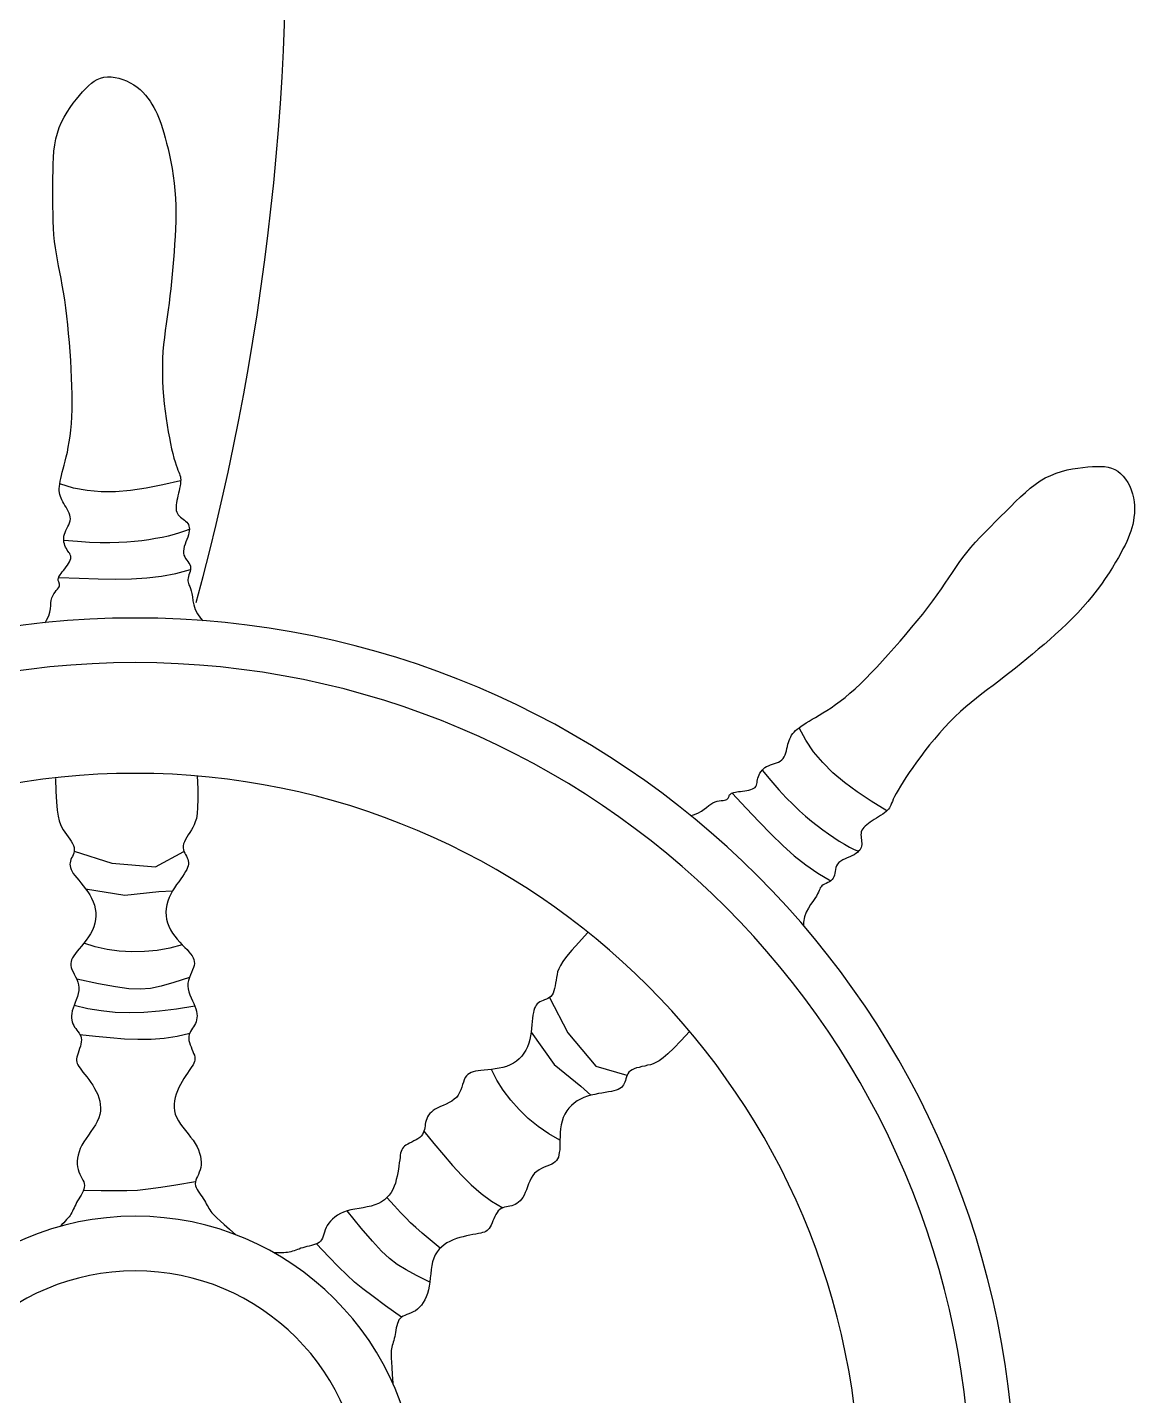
# Model space of a CAD drawing. Header units: millimetres. Extents: x -37 to 8970, y -2 to 4773.
# Drawn here: x 8544.5 to 8637.1, y 448.8 to 563.3 of the extents above; entities that cross this region are included whole.
import ezdxf

# ---------------------------------------------------------------- set-up
doc = ezdxf.new("R2010")
doc.units = ezdxf.units.MM

msp = doc.modelspace()

# ---------------------------------------------------------------- linework, layer by layer
at = {"color": 18, "true_color": 0x000000}
for p, q in [((8549.81, 558.64), (8550.05, 558.82)), ((8550.05, 558.82), (8550.31, 558.96)), ((8550.31, 558.96), (8550.58, 559.07)), ((8550.58, 559.07), (8550.86, 559.14)), ((8550.86, 559.14), (8551.16, 559.18)), ((8551.16, 559.18), (8551.47, 559.17)), ((8551.47, 559.17), (8551.79, 559.13)), ((8551.79, 559.13), (8552.12, 559.06)), ((8552.12, 559.06), (8552.44, 558.96)), ((8552.44, 558.96), (8552.76, 558.83)), ((8552.76, 558.83), (8553.07, 558.68)), ((8553.07, 558.68), (8553.36, 558.51)), ((8548.56, 557.3), (8548.82, 557.62)), ((8548.82, 557.62), (8549.08, 557.92)), ((8549.08, 557.92), (8549.32, 558.18)), ((8549.32, 558.18), (8549.56, 558.43)), ((8549.56, 558.43), (8549.81, 558.64)), ((8553.36, 558.51), (8553.63, 558.31)), ((8553.63, 558.31), (8553.89, 558.1)), ((8553.89, 558.1), (8554.12, 557.88)), ((8554.12, 557.88), (8554.33, 557.64)), ((8554.33, 557.64), (8554.53, 557.39)), ((8547.78, 556.21), (8548.04, 556.6)), ((8548.04, 556.6), (8548.3, 556.96)), ((8548.3, 556.96), (8548.56, 557.3)), ((8554.53, 557.39), (8554.72, 557.14)), ((8554.72, 557.14), (8554.88, 556.88)), ((8554.88, 556.88), (8555.04, 556.62)), ((8555.04, 556.62), (8555.18, 556.35)), ((8547.13, 554.93), (8547.32, 555.38)), ((8547.32, 555.38), (8547.54, 555.8)), ((8547.54, 555.8), (8547.78, 556.21)), ((8555.18, 556.35), (8555.31, 556.08)), ((8555.31, 556.08), (8555.43, 555.81)), ((8555.43, 555.81), (8555.54, 555.51)), ((8555.54, 555.51), (8555.65, 555.2)), ((8546.84, 553.98), (8546.97, 554.46)), ((8546.97, 554.46), (8547.13, 554.93)), ((8555.65, 555.2), (8555.76, 554.85)), ((8555.76, 554.85), (8555.87, 554.48)), ((8555.87, 554.48), (8555.99, 554.07)), ((8555.99, 554.07), (8556.11, 553.62)), ((8546.64, 552.42), (8546.68, 552.95)), ((8546.68, 552.95), (8546.75, 553.47)), ((8546.75, 553.47), (8546.84, 553.98)), ((8556.11, 553.62), (8556.23, 553.14)), ((8556.23, 553.14), (8556.34, 552.61)), ((8546.61, 551.3), (8546.62, 551.86)), ((8546.62, 551.86), (8546.64, 552.42)), ((8556.34, 552.61), (8556.46, 552.06)), ((8556.46, 552.06), (8556.56, 551.49)), ((8546.6, 550.72), (8546.61, 551.3)), ((8546.6, 550.13), (8546.6, 550.72)), ((8556.56, 551.49), (8556.66, 550.89)), ((8556.66, 550.89), (8556.74, 550.28)), ((8546.6, 549.53), (8546.6, 550.13)), ((8546.6, 548.93), (8546.6, 549.53)), ((8556.74, 550.28), (8556.8, 549.66)), ((8556.8, 549.66), (8556.84, 549.03)), ((8546.6, 548.32), (8546.6, 548.93)), ((8556.84, 549.03), (8556.87, 548.39)), ((8556.87, 548.39), (8556.87, 547.74)), ((8546.61, 547.71), (8546.6, 548.32)), ((8546.62, 547.11), (8546.61, 547.71)), ((8556.87, 547.74), (8556.87, 547.1)), ((8546.65, 546.52), (8546.62, 547.11)), ((8546.68, 545.95), (8546.65, 546.52)), ((8556.85, 546.45), (8556.82, 545.81)), ((8556.87, 547.1), (8556.85, 546.45)), ((8546.73, 545.4), (8546.68, 545.95)), ((8546.8, 544.87), (8546.73, 545.4)), ((8556.78, 545.17), (8556.73, 544.53)), ((8556.82, 545.81), (8556.78, 545.17)), ((8546.88, 544.36), (8546.8, 544.87)), ((8546.97, 543.86), (8546.88, 544.36)), ((8547.07, 543.35), (8546.97, 543.86)), ((8556.68, 543.9), (8556.63, 543.28)), ((8556.73, 544.53), (8556.68, 543.9)), ((8547.17, 542.84), (8547.07, 543.35)), ((8547.28, 542.31), (8547.17, 542.84)), ((8556.58, 542.66), (8556.51, 542.05)), ((8556.63, 543.28), (8556.58, 542.66)), ((8547.38, 541.75), (8547.28, 542.31)), ((8547.49, 541.15), (8547.38, 541.75)), ((8556.51, 542.05), (8556.45, 541.44)), ((8547.58, 540.52), (8547.49, 541.15)), ((8547.67, 539.85), (8547.58, 540.52)), ((8556.38, 540.84), (8556.31, 540.25)), ((8556.45, 541.44), (8556.38, 540.84)), ((8547.76, 539.15), (8547.67, 539.85)), ((8556.23, 539.67), (8556.15, 539.09)), ((8556.31, 540.25), (8556.23, 539.67)), ((8547.83, 538.43), (8547.76, 539.15)), ((8547.9, 537.69), (8547.83, 538.43)), ((8556.07, 538.52), (8555.99, 537.94)), ((8556.15, 539.09), (8556.07, 538.52)), ((8547.97, 536.95), (8547.9, 537.69)), ((8548.03, 536.2), (8547.97, 536.95)), ((8555.92, 537.37), (8555.86, 536.79)), ((8555.99, 537.94), (8555.92, 537.37)), ((8548.08, 535.45), (8548.03, 536.2)), ((8555.8, 536.2), (8555.77, 535.6)), ((8555.86, 536.79), (8555.8, 536.2)), ((8548.12, 534.72), (8548.08, 535.45)), ((8548.16, 534), (8548.12, 534.72)), ((8555.77, 535.6), (8555.75, 534.99)), ((8555.75, 534.99), (8555.75, 534.36)), ((8548.18, 533.3), (8548.16, 534)), ((8555.75, 534.36), (8555.77, 533.73)), ((8555.77, 533.73), (8555.8, 533.09)), ((8548.2, 532.62), (8548.18, 533.3)), ((8548.21, 531.97), (8548.2, 532.62)), ((8555.8, 533.09), (8555.85, 532.45)), ((8555.85, 532.45), (8555.91, 531.82)), ((8548.18, 530.73), (8548.2, 531.33)), ((8548.2, 531.33), (8548.21, 531.97)), ((8555.91, 531.82), (8555.99, 531.2)), ((8555.99, 531.2), (8556.07, 530.6)), ((8548.1, 529.62), (8548.15, 530.16)), ((8548.15, 530.16), (8548.18, 530.73)), ((8556.07, 530.6), (8556.15, 530.03)), ((8556.15, 530.03), (8556.25, 529.48)), ((8547.96, 528.64), (8548.04, 529.11)), ((8548.04, 529.11), (8548.1, 529.62)), ((8556.25, 529.48), (8556.34, 528.97)), ((8556.34, 528.97), (8556.43, 528.49)), ((8547.71, 527.39), (8547.8, 527.78)), ((8547.8, 527.78), (8547.88, 528.2)), ((8547.88, 528.2), (8547.96, 528.64)), ((8556.43, 528.49), (8556.53, 528.05)), ((8556.53, 528.05), (8556.63, 527.65)), ((8547.46, 526.38), (8547.54, 526.69)), ((8547.54, 526.69), (8547.62, 527.03)), ((8547.62, 527.03), (8547.71, 527.39)), ((8556.63, 527.65), (8556.72, 527.28)), ((8556.72, 527.28), (8556.81, 526.96)), ((8556.81, 526.96), (8556.9, 526.69)), ((8556.9, 526.69), (8556.98, 526.46)), ((8547.21, 525.33), (8547.26, 525.57)), ((8547.26, 525.57), (8547.31, 525.82)), ((8547.31, 525.82), (8547.38, 526.09)), ((8547.38, 526.09), (8547.46, 526.38)), ((8556.98, 526.46), (8557.05, 526.27)), ((8557.05, 526.27), (8557.12, 526.11)), ((8557.12, 526.11), (8557.18, 525.97)), ((8557.18, 525.97), (8557.22, 525.84)), ((8557.22, 525.84), (8557.26, 525.72)), ((8557.26, 525.72), (8557.28, 525.6)), ((8557.28, 525.6), (8557.29, 525.46)), ((8557.29, 525.46), (8557.28, 525.3)), ((8629.21, 525.36), (8629.64, 525.62)), ((8629.64, 525.62), (8630.09, 525.83)), ((8630.09, 525.83), (8630.54, 526.01)), ((8630.54, 526.01), (8631, 526.16)), ((8631, 526.16), (8631.46, 526.28)), ((8631.46, 526.28), (8631.91, 526.37)), ((8631.91, 526.37), (8632.35, 526.44)), ((8632.35, 526.44), (8632.78, 526.5)), ((8632.78, 526.5), (8633.19, 526.54)), ((8633.19, 526.54), (8633.58, 526.57)), ((8633.58, 526.57), (8633.94, 526.58)), ((8633.94, 526.58), (8634.28, 526.58)), ((8634.28, 526.58), (8634.6, 526.56)), ((8634.6, 526.56), (8634.91, 526.51)), ((8634.91, 526.51), (8635.19, 526.43)), ((8635.19, 526.43), (8635.45, 526.32)), ((8635.45, 526.32), (8635.7, 526.18)), ((8635.7, 526.18), (8635.94, 525.99)), ((8635.94, 525.99), (8636.16, 525.76)), ((8636.16, 525.76), (8636.36, 525.51)), ((8636.36, 525.51), (8636.54, 525.23)), ((8547.13, 524.73), (8547.14, 524.91)), ((8547.13, 524.55), (8547.13, 524.73)), ((8547.15, 524.38), (8547.13, 524.55)), ((8547.14, 524.91), (8547.17, 525.12)), ((8547.18, 524.22), (8547.15, 524.38)), ((8547.17, 525.12), (8547.21, 525.33)), ((8557.1, 524.33), (8557.05, 524.13)), ((8557.15, 524.54), (8557.1, 524.33)), ((8557.19, 524.74), (8557.15, 524.54)), ((8557.23, 524.94), (8557.19, 524.74)), ((8557.26, 525.13), (8557.23, 524.94)), ((8557.28, 525.3), (8557.26, 525.13)), ((8627.56, 524.03), (8627.97, 524.4)), ((8627.97, 524.4), (8628.37, 524.75)), ((8628.37, 524.75), (8628.79, 525.07)), ((8628.79, 525.07), (8629.21, 525.36)), ((8636.54, 525.23), (8636.7, 524.93)), ((8636.7, 524.93), (8636.83, 524.61)), ((8636.83, 524.61), (8636.94, 524.28)), ((8547.22, 524.07), (8547.18, 524.22)), ((8547.27, 523.91), (8547.22, 524.07)), ((8547.34, 523.77), (8547.27, 523.91)), ((8547.41, 523.62), (8547.34, 523.77)), ((8547.5, 523.47), (8547.41, 523.62)), ((8547.59, 523.31), (8547.5, 523.47)), ((8547.69, 523.16), (8547.59, 523.31)), ((8547.78, 523), (8547.69, 523.16)), ((8556.92, 523.36), (8556.9, 523.2)), ((8556.9, 523.2), (8556.91, 523.04)), ((8556.94, 523.54), (8556.92, 523.36)), ((8556.97, 523.73), (8556.94, 523.54)), ((8557.01, 523.92), (8556.97, 523.73)), ((8557.05, 524.13), (8557.01, 523.92)), ((8626.33, 522.81), (8626.74, 523.23)), ((8626.74, 523.23), (8627.15, 523.63)), ((8627.15, 523.63), (8627.56, 524.03)), ((8636.94, 524.28), (8637.02, 523.95)), ((8637.02, 523.95), (8637.08, 523.62)), ((8637.08, 523.62), (8637.11, 523.3)), ((8637.11, 523.3), (8637.11, 522.97)), ((8547.87, 522.84), (8547.78, 523)), ((8547.95, 522.67), (8547.87, 522.84)), ((8548.01, 522.51), (8547.95, 522.67)), ((8547.99, 521.86), (8548.03, 522.02)), ((8548.04, 522.35), (8548.01, 522.51)), ((8548.03, 522.02), (8548.06, 522.18)), ((8548.06, 522.18), (8548.04, 522.35)), ((8556.91, 523.04), (8556.92, 522.89)), ((8556.92, 522.89), (8556.96, 522.76)), ((8556.96, 522.76), (8557.01, 522.64)), ((8557.01, 522.64), (8557.08, 522.53)), ((8557.08, 522.53), (8557.17, 522.43)), ((8557.17, 522.43), (8557.27, 522.34)), ((8557.27, 522.34), (8557.38, 522.25)), ((8557.38, 522.25), (8557.49, 522.17)), ((8557.49, 522.17), (8557.6, 522.09)), ((8557.6, 522.09), (8557.7, 522)), ((8625.47, 521.96), (8625.9, 522.39)), ((8625.9, 522.39), (8626.33, 522.81)), ((8637.01, 522.03), (8636.95, 521.73)), ((8637.06, 522.34), (8637.01, 522.03)), ((8637.1, 522.65), (8637.06, 522.34)), ((8637.11, 522.97), (8637.1, 522.65)), ((8547.52, 520.73), (8547.55, 520.9)), ((8547.55, 520.9), (8547.61, 521.06)), ((8547.61, 521.06), (8547.68, 521.22)), ((8547.68, 521.22), (8547.76, 521.38)), ((8547.76, 521.38), (8547.85, 521.54)), ((8547.85, 521.54), (8547.92, 521.7)), ((8547.92, 521.7), (8547.99, 521.86)), ((8557.7, 522), (8557.79, 521.91)), ((8557.79, 521.91), (8557.87, 521.81)), ((8557.87, 521.81), (8557.93, 521.71)), ((8557.93, 521.71), (8557.97, 521.59)), ((8557.98, 521.02), (8557.93, 520.85)), ((8557.97, 521.59), (8558, 521.46)), ((8558, 521.18), (8557.98, 521.02)), ((8558, 521.46), (8558.01, 521.33)), ((8558.01, 521.33), (8558, 521.18)), ((8624.2, 520.66), (8624.62, 521.1)), ((8624.62, 521.1), (8625.04, 521.53)), ((8625.04, 521.53), (8625.47, 521.96)), ((8636.79, 521.15), (8636.69, 520.87)), ((8636.87, 521.43), (8636.79, 521.15)), ((8636.95, 521.73), (8636.87, 521.43)), ((8547.5, 520.57), (8547.52, 520.73)), ((8547.5, 520.41), (8547.5, 520.57)), ((8547.52, 520.25), (8547.5, 520.41)), ((8547.55, 520.1), (8547.52, 520.25)), ((8547.6, 519.96), (8547.55, 520.1)), ((8547.66, 519.82), (8547.6, 519.96)), ((8547.72, 519.7), (8547.66, 519.82)), ((8557.59, 519.87), (8557.54, 519.68)), ((8557.65, 520.07), (8557.59, 519.87)), ((8557.72, 520.27), (8557.65, 520.07)), ((8557.8, 520.47), (8557.72, 520.27)), ((8557.87, 520.67), (8557.8, 520.47)), ((8557.93, 520.85), (8557.87, 520.67)), ((8623.07, 519.38), (8623.42, 519.8)), ((8623.42, 519.8), (8623.8, 520.23)), ((8623.8, 520.23), (8624.2, 520.66)), ((8636.31, 519.99), (8636.14, 519.67)), ((8636.45, 520.29), (8636.31, 519.99)), ((8636.58, 520.58), (8636.45, 520.29)), ((8636.69, 520.87), (8636.58, 520.58)), ((8547.79, 519.58), (8547.72, 519.7)), ((8547.86, 519.47), (8547.79, 519.58)), ((8547.93, 519.37), (8547.86, 519.47)), ((8547.9, 518.46), (8547.98, 518.6)), ((8548, 519.28), (8547.93, 519.37)), ((8547.98, 518.6), (8548.04, 518.73)), ((8548.05, 519.18), (8548, 519.28)), ((8548.04, 518.73), (8548.08, 518.86)), ((8548.08, 519.08), (8548.05, 519.18)), ((8548.1, 518.97), (8548.08, 519.08)), ((8548.08, 518.86), (8548.1, 518.97)), ((8557.54, 519.68), (8557.51, 519.49)), ((8557.51, 519.49), (8557.51, 519.31)), ((8557.51, 519.31), (8557.55, 519.15)), ((8557.55, 519.15), (8557.62, 519.01)), ((8557.62, 519.01), (8557.7, 518.87)), ((8557.7, 518.87), (8557.8, 518.74)), ((8557.8, 518.74), (8557.89, 518.61)), ((8557.89, 518.61), (8557.98, 518.48)), ((8622.44, 518.54), (8622.74, 518.96)), ((8622.74, 518.96), (8623.07, 519.38)), ((8635.75, 518.96), (8635.51, 518.56)), ((8635.96, 519.33), (8635.75, 518.96)), ((8636.14, 519.67), (8635.96, 519.33)), ((8547.15, 517.42), (8547.21, 517.52)), ((8547.21, 517.52), (8547.29, 517.63)), ((8547.29, 517.63), (8547.37, 517.75)), ((8547.37, 517.75), (8547.47, 517.88)), ((8547.47, 517.88), (8547.58, 518.02)), ((8547.58, 518.02), (8547.69, 518.17)), ((8547.69, 518.17), (8547.8, 518.31)), ((8547.8, 518.31), (8547.9, 518.46)), ((8557.98, 517.5), (8557.94, 517.36)), ((8557.98, 518.48), (8558.05, 518.36)), ((8558.03, 517.64), (8557.98, 517.5)), ((8558.08, 517.79), (8558.03, 517.64)), ((8558.05, 518.36), (8558.1, 518.22)), ((8558.11, 517.94), (8558.08, 517.79)), ((8558.1, 518.22), (8558.12, 518.08)), ((8558.12, 518.08), (8558.11, 517.94)), ((8621.57, 517.25), (8621.86, 517.69)), ((8621.86, 517.69), (8622.14, 518.12)), ((8622.14, 518.12), (8622.44, 518.54)), ((8634.97, 517.68), (8634.66, 517.21)), ((8635.25, 518.13), (8634.97, 517.68)), ((8635.51, 518.56), (8635.25, 518.13)), ((8546.87, 516.19), (8546.97, 516.31)), ((8546.97, 516.31), (8547.05, 516.42)), ((8547.03, 517.09), (8547.04, 517.16)), ((8547.04, 517.03), (8547.03, 517.09)), ((8547.04, 517.16), (8547.07, 517.24)), ((8547.05, 516.97), (8547.04, 517.03)), ((8547.08, 516.91), (8547.05, 516.97)), ((8547.05, 516.42), (8547.11, 516.51)), ((8547.07, 517.24), (8547.1, 517.33)), ((8547.11, 516.85), (8547.08, 516.91)), ((8547.1, 517.33), (8547.15, 517.42)), ((8547.13, 516.8), (8547.11, 516.85)), ((8547.11, 516.51), (8547.14, 516.59)), ((8547.15, 516.73), (8547.13, 516.8)), ((8547.14, 516.59), (8547.15, 516.67)), ((8547.15, 516.67), (8547.15, 516.73)), ((8557.9, 517.23), (8557.88, 517.11)), ((8557.88, 517.11), (8557.88, 517)), ((8557.88, 517), (8557.9, 516.89)), ((8557.94, 517.36), (8557.9, 517.23)), ((8557.9, 516.89), (8557.94, 516.78)), ((8557.94, 516.78), (8557.98, 516.67)), ((8557.98, 516.67), (8558.04, 516.53)), ((8558.04, 516.53), (8558.1, 516.37)), ((8558.1, 516.37), (8558.15, 516.18)), ((8620.6, 515.84), (8620.95, 516.33)), ((8620.95, 516.33), (8621.27, 516.8)), ((8621.27, 516.8), (8621.57, 517.25)), ((8634.33, 516.73), (8633.97, 516.24)), ((8634.66, 517.21), (8634.33, 516.73)), ((8546.41, 514.93), (8546.43, 515.16)), ((8546.43, 515.16), (8546.46, 515.37)), ((8546.46, 515.37), (8546.51, 515.57)), ((8546.51, 515.57), (8546.59, 515.74)), ((8546.59, 515.74), (8546.68, 515.91)), ((8546.68, 515.91), (8546.78, 516.05)), ((8546.78, 516.05), (8546.87, 516.19)), ((8558.15, 516.18), (8558.21, 515.94)), ((8558.21, 515.94), (8558.26, 515.66)), ((8558.26, 515.66), (8558.31, 515.34)), ((8558.31, 515.34), (8558.39, 514.99)), ((8619.81, 514.78), (8620.22, 515.32)), ((8620.22, 515.32), (8620.6, 515.84)), ((8633.2, 515.27), (8632.78, 514.79)), ((8633.6, 515.75), (8633.2, 515.27)), ((8633.97, 516.24), (8633.6, 515.75)), ((8546.07, 513.71), (8546.24, 514.07)), ((8546.24, 514.07), (8546.34, 514.39)), ((8546.34, 514.39), (8546.39, 514.67)), ((8546.39, 514.67), (8546.41, 514.93)), ((8558.39, 514.99), (8558.51, 514.62)), ((8558.51, 514.62), (8558.69, 514.25)), ((8558.69, 514.25), (8558.94, 513.88)), ((8618.92, 513.67), (8619.38, 514.23)), ((8619.38, 514.23), (8619.81, 514.78)), ((8632.35, 514.32), (8631.9, 513.86)), ((8632.78, 514.79), (8632.35, 514.32)), ((8545.94, 513.5), (8546.07, 513.71)), ((8558.94, 513.88), (8559.14, 513.67)), ((8617.97, 512.52), (8618.45, 513.1)), ((8618.45, 513.1), (8618.92, 513.67)), ((8630.97, 512.97), (8630.49, 512.53)), ((8631.44, 513.41), (8630.97, 512.97)), ((8631.9, 513.86), (8631.44, 513.41)), ((8616.99, 511.39), (8617.48, 511.95)), ((8617.48, 511.95), (8617.97, 512.52)), ((8630.01, 512.11), (8629.53, 511.69)), ((8630.49, 512.53), (8630.01, 512.11)), ((8616.02, 510.31), (8616.5, 510.84)), ((8616.5, 510.84), (8616.99, 511.39)), ((8628.57, 510.87), (8628.09, 510.48)), ((8629.05, 511.28), (8628.57, 510.87)), ((8629.53, 511.69), (8629.05, 511.28)), ((8615.07, 509.3), (8615.54, 509.79)), ((8615.54, 509.79), (8616.02, 510.31)), ((8627.14, 509.7), (8626.67, 509.33)), ((8627.62, 510.09), (8627.14, 509.7)), ((8628.09, 510.48), (8627.62, 510.09)), ((8613.72, 507.98), (8614.16, 508.39)), ((8614.16, 508.39), (8614.61, 508.83)), ((8614.61, 508.83), (8615.07, 509.3)), ((8625.74, 508.6), (8625.27, 508.25)), ((8626.2, 508.96), (8625.74, 508.6)), ((8626.67, 509.33), (8626.2, 508.96)), ((8612.48, 506.94), (8612.88, 507.25)), ((8612.88, 507.25), (8613.29, 507.6)), ((8613.29, 507.6), (8613.72, 507.98)), ((8623.89, 507.2), (8623.43, 506.83)), ((8624.34, 507.55), (8623.89, 507.2)), ((8624.81, 507.9), (8624.34, 507.55)), ((8625.27, 508.25), (8624.81, 507.9)), ((8611.03, 505.95), (8611.37, 506.16)), ((8611.37, 506.16), (8611.72, 506.39)), ((8611.72, 506.39), (8612.09, 506.65)), ((8612.09, 506.65), (8612.48, 506.94)), ((8622.53, 506.06), (8622.08, 505.64)), ((8622.98, 506.45), (8622.53, 506.06)), ((8623.43, 506.83), (8622.98, 506.45)), ((8609.04, 504.72), (8609.22, 504.85)), ((8609.22, 504.85), (8609.42, 504.98)), ((8609.42, 504.98), (8609.64, 505.12)), ((8609.64, 505.12), (8609.87, 505.26)), ((8609.87, 505.26), (8610.13, 505.42)), ((8610.13, 505.42), (8610.41, 505.58)), ((8610.41, 505.58), (8610.71, 505.76)), ((8610.71, 505.76), (8611.03, 505.95)), ((8621.64, 505.2), (8621.2, 504.73)), ((8622.08, 505.64), (8621.64, 505.2)), ((8608.2, 503.65), (8608.26, 503.8)), ((8608.26, 503.8), (8608.33, 503.94)), ((8608.33, 503.94), (8608.41, 504.08)), ((8608.41, 504.08), (8608.5, 504.22)), ((8608.5, 504.22), (8608.61, 504.35)), ((8608.61, 504.35), (8608.73, 504.47)), ((8608.73, 504.47), (8608.88, 504.6)), ((8608.88, 504.6), (8609.04, 504.72)), ((8620.36, 503.77), (8619.96, 503.28)), ((8620.78, 504.26), (8620.36, 503.77)), ((8621.2, 504.73), (8620.78, 504.26)), ((8607.86, 502.44), (8607.92, 502.61)), ((8607.92, 502.61), (8607.97, 502.79)), ((8607.97, 502.79), (8608.02, 502.97)), ((8608.02, 502.97), (8608.06, 503.15)), ((8608.06, 503.15), (8608.1, 503.33)), ((8608.1, 503.33), (8608.15, 503.49)), ((8608.15, 503.49), (8608.2, 503.65)), ((8619.57, 502.79), (8619.21, 502.31)), ((8619.96, 503.28), (8619.57, 502.79)), ((8606.18, 501.38), (8606.32, 501.47)), ((8606.32, 501.47), (8606.48, 501.54)), ((8606.48, 501.54), (8606.64, 501.6)), ((8606.64, 501.6), (8606.81, 501.66)), ((8606.81, 501.66), (8606.99, 501.71)), ((8606.99, 501.71), (8607.15, 501.77)), ((8607.15, 501.77), (8607.31, 501.84)), ((8607.31, 501.84), (8607.46, 501.92)), ((8607.46, 501.92), (8607.59, 502.02)), ((8607.59, 502.02), (8607.7, 502.14)), ((8607.7, 502.14), (8607.78, 502.29)), ((8607.78, 502.29), (8607.86, 502.44)), ((8618.86, 501.84), (8618.54, 501.39)), ((8619.21, 502.31), (8618.86, 501.84)), ((8605.54, 500.24), (8605.56, 500.37)), ((8605.56, 500.37), (8605.59, 500.5)), ((8605.59, 500.5), (8605.64, 500.63)), ((8605.64, 500.63), (8605.69, 500.77)), ((8605.69, 500.77), (8605.76, 500.9)), ((8605.76, 500.9), (8605.85, 501.04)), ((8605.85, 501.04), (8605.94, 501.16)), ((8605.94, 501.16), (8606.06, 501.27)), ((8606.06, 501.27), (8606.18, 501.38)), ((8617.97, 500.56), (8617.73, 500.18)), ((8618.25, 500.96), (8617.97, 500.56)), ((8618.54, 501.39), (8618.25, 500.96)), ((8603.22, 499.1), (8603.27, 499.14)), ((8603.27, 499.14), (8603.32, 499.19)), ((8603.32, 499.19), (8603.39, 499.23)), ((8603.39, 499.23), (8603.48, 499.26)), ((8603.48, 499.26), (8603.58, 499.3)), ((8603.58, 499.3), (8603.7, 499.32)), ((8603.7, 499.32), (8603.83, 499.35)), ((8603.83, 499.35), (8603.97, 499.37)), ((8603.97, 499.37), (8604.14, 499.39)), ((8604.14, 499.39), (8604.31, 499.42)), ((8604.31, 499.42), (8604.49, 499.44)), ((8604.49, 499.44), (8604.67, 499.47)), ((8604.67, 499.47), (8604.84, 499.5)), ((8604.84, 499.5), (8605, 499.54)), ((8605, 499.54), (8605.14, 499.59)), ((8605.14, 499.59), (8605.26, 499.65)), ((8605.26, 499.65), (8605.35, 499.72)), ((8605.35, 499.72), (8605.41, 499.81)), ((8605.41, 499.81), (8605.46, 499.9)), ((8605.46, 499.9), (8605.49, 500.01)), ((8605.49, 500.01), (8605.52, 500.12)), ((8605.52, 500.12), (8605.54, 500.24)), ((8617.16, 499.21), (8617.03, 498.96)), ((8617.32, 499.5), (8617.16, 499.21)), ((8617.51, 499.83), (8617.32, 499.5)), ((8617.73, 500.18), (8617.51, 499.83)), ((8601.1, 497.89), (8601.3, 498.05)), ((8601.3, 498.05), (8601.48, 498.21)), ((8601.48, 498.21), (8601.64, 498.33)), ((8601.64, 498.33), (8601.82, 498.43)), ((8601.82, 498.43), (8602, 498.51)), ((8602, 498.51), (8602.18, 498.56)), ((8602.18, 498.56), (8602.35, 498.59)), ((8602.35, 498.59), (8602.51, 498.62)), ((8602.51, 498.62), (8602.67, 498.64)), ((8602.67, 498.64), (8602.8, 498.66)), ((8602.8, 498.66), (8602.91, 498.68)), ((8602.91, 498.68), (8602.99, 498.72)), ((8602.99, 498.72), (8603.05, 498.76)), ((8603.05, 498.76), (8603.09, 498.81)), ((8603.09, 498.81), (8603.12, 498.87)), ((8603.12, 498.87), (8603.15, 498.92)), ((8603.15, 498.92), (8603.17, 498.98)), ((8603.17, 498.98), (8603.19, 499.04)), ((8603.19, 499.04), (8603.22, 499.1)), ((8616.6, 498.02), (8616.53, 497.91)), ((8616.66, 498.13), (8616.6, 498.02)), ((8616.72, 498.25), (8616.66, 498.13)), ((8616.77, 498.39), (8616.72, 498.25)), ((8616.84, 498.55), (8616.77, 498.39)), ((8616.92, 498.74), (8616.84, 498.55)), ((8617.03, 498.96), (8616.92, 498.74)), ((8599.95, 497.38), (8600.2, 497.43)), ((8600.2, 497.43), (8600.57, 497.57)), ((8600.57, 497.57), (8600.86, 497.73)), ((8600.86, 497.73), (8601.1, 497.89)), ((8615.15, 496.92), (8614.99, 496.81)), ((8615.32, 497.03), (8615.15, 496.92)), ((8615.5, 497.15), (8615.32, 497.03)), ((8615.68, 497.26), (8615.5, 497.15)), ((8615.86, 497.37), (8615.68, 497.26)), ((8616.03, 497.49), (8615.86, 497.37)), ((8616.18, 497.6), (8616.03, 497.49)), ((8616.32, 497.71), (8616.18, 497.6)), ((8616.43, 497.81), (8616.32, 497.71)), ((8616.53, 497.91), (8616.43, 497.81)), ((8614.22, 495.88), (8614.21, 495.75)), ((8614.21, 495.75), (8614.22, 495.62)), ((8614.24, 496.01), (8614.22, 495.88)), ((8614.29, 496.14), (8614.24, 496.01)), ((8614.36, 496.25), (8614.29, 496.14)), ((8614.45, 496.37), (8614.36, 496.25)), ((8614.56, 496.48), (8614.45, 496.37)), ((8614.69, 496.59), (8614.56, 496.48)), ((8614.83, 496.7), (8614.69, 496.59)), ((8614.99, 496.81), (8614.83, 496.7)), ((8614.18, 494.59), (8614.11, 494.48)), ((8614.23, 494.7), (8614.18, 494.59)), ((8614.22, 495.62), (8614.23, 495.48)), ((8614.23, 495.48), (8614.25, 495.34)), ((8614.27, 494.82), (8614.23, 494.7)), ((8614.25, 495.34), (8614.27, 495.21)), ((8614.27, 495.21), (8614.28, 495.07)), ((8614.28, 494.94), (8614.27, 494.82)), ((8614.28, 495.07), (8614.28, 494.94)), ((8548.37, 494.38), (8551.53, 493.37)), ((8555.17, 493.07), (8557.54, 494.37)), ((8612.37, 493.43), (8612.25, 493.3)), ((8612.52, 493.54), (8612.37, 493.43)), ((8612.69, 493.65), (8612.52, 493.54)), ((8612.88, 493.74), (8612.69, 493.65)), ((8613.07, 493.83), (8612.88, 493.74)), ((8613.27, 493.92), (8613.07, 493.83)), ((8613.46, 494.01), (8613.27, 493.92)), ((8613.63, 494.09), (8613.46, 494.01)), ((8613.78, 494.19), (8613.63, 494.09)), ((8613.91, 494.28), (8613.78, 494.19)), ((8614.02, 494.38), (8613.91, 494.28)), ((8614.11, 494.48), (8614.02, 494.38)), ((8551.53, 493.37), (8555.17, 493.07)), ((8611.99, 492.39), (8611.95, 492.25)), ((8612.02, 492.54), (8611.99, 492.39)), ((8612.04, 492.7), (8612.02, 492.54)), ((8612.07, 492.86), (8612.04, 492.7)), ((8612.1, 493.01), (8612.07, 492.86)), ((8612.16, 493.16), (8612.1, 493.01)), ((8612.25, 493.3), (8612.16, 493.16)), ((8549.32, 491.25), (8552.61, 490.71)), ((8610.76, 491.22), (8610.71, 491.1)), ((8610.81, 491.32), (8610.76, 491.22)), ((8610.87, 491.41), (8610.81, 491.32)), ((8610.94, 491.49), (8610.87, 491.41)), ((8611.05, 491.56), (8610.94, 491.49)), ((8611.16, 491.62), (8611.05, 491.56)), ((8611.3, 491.69), (8611.16, 491.62)), ((8611.43, 491.76), (8611.3, 491.69)), ((8611.57, 491.83), (8611.43, 491.76)), ((8611.69, 491.91), (8611.57, 491.83)), ((8611.8, 492.01), (8611.69, 491.91)), ((8611.89, 492.12), (8611.8, 492.01)), ((8611.95, 492.25), (8611.89, 492.12)), ((8552.61, 490.71), (8555.47, 491)), ((8555.47, 491), (8556.6, 491.06)), ((8610.19, 490.19), (8610, 489.93)), ((8610.35, 490.43), (8610.19, 490.19)), ((8610.48, 490.63), (8610.35, 490.43)), ((8610.58, 490.81), (8610.48, 490.63)), ((8610.65, 490.97), (8610.58, 490.81)), ((8610.71, 491.1), (8610.65, 490.97)), ((8609.5, 488.89), (8609.41, 488.45)), ((8609.64, 489.28), (8609.5, 488.89)), ((8609.81, 489.62), (8609.64, 489.28)), ((8610, 489.93), (8609.81, 489.62)), ((8609.41, 488.45), (8609.41, 488.16)), ((8588.15, 482.14), (8589.67, 479.19)), ((8586.61, 479.25), (8588.55, 476.54)), ((8589.67, 479.19), (8592.03, 476.4)), ((8588.55, 476.54), (8590.78, 474.73)), ((8592.03, 476.4), (8594.63, 475.65)), ((8590.78, 474.73), (8591.62, 473.97))]:
    msp.add_line(p, q, dxfattribs=at)
for points in [[(8557.28, 525.38), (8555.8, 525.03), (8554.41, 524.75), (8553.09, 524.56), (8551.83, 524.45), (8550.63, 524.44), (8549.46, 524.55), (8548.31, 524.77), (8547.17, 525.12)], [(8547.5, 520.41), (8548.64, 520.31), (8549.65, 520.25), (8550.55, 520.21), (8551.37, 520.21), (8552.11, 520.23), (8552.79, 520.26), (8553.42, 520.32), (8554.03, 520.39), (8554.62, 520.47), (8555.19, 520.57), (8555.74, 520.67), (8556.27, 520.78), (8556.76, 520.9), (8557.22, 521.04), (8557.64, 521.18), (8558.01, 521.33)], [(8547.08, 517.29), (8548.8, 517.22), (8550.38, 517.17), (8551.82, 517.15), (8553.18, 517.17), (8554.45, 517.25), (8555.69, 517.39), (8556.89, 517.62), (8558.11, 517.94)], [(8616.38, 497.76), (8615.08, 498.56), (8613.9, 499.35), (8612.83, 500.14), (8611.86, 500.95), (8611.01, 501.8), (8610.25, 502.7), (8609.6, 503.67), (8609.04, 504.72)], [(8546.8, 500.46), (8546.84, 499.37), (8546.89, 498.51), (8546.95, 497.83), (8547.03, 497.31), (8547.11, 496.92), (8547.22, 496.62), (8547.33, 496.38), (8547.45, 496.18), (8547.59, 495.99), (8547.73, 495.79), (8547.87, 495.6), (8548.01, 495.4), (8548.13, 495.22), (8548.24, 495.04), (8548.32, 494.86), (8548.37, 494.69), (8548.38, 494.53), (8548.37, 494.38), (8548.33, 494.23), (8548.28, 494.09), (8548.22, 493.95), (8548.16, 493.82), (8548.1, 493.69), (8548.06, 493.55), (8548.03, 493.42), (8548.02, 493.29), (8548.03, 493.15), (8548.07, 493.01), (8548.12, 492.86), (8548.2, 492.7), (8548.3, 492.53), (8548.43, 492.35), (8548.59, 492.16), (8548.76, 491.95), (8548.94, 491.73), (8549.13, 491.5), (8549.32, 491.25), (8549.51, 490.99), (8549.68, 490.73), (8549.83, 490.45), (8549.96, 490.16), (8550.06, 489.87), (8550.14, 489.57), (8550.18, 489.27), (8550.19, 488.97), (8550.17, 488.66), (8550.11, 488.36), (8550.02, 488.06), (8549.9, 487.77), (8549.75, 487.48), (8549.57, 487.21), (8549.38, 486.94), (8549.18, 486.69), (8548.99, 486.45), (8548.8, 486.22), (8548.62, 486.01), (8548.47, 485.82), (8548.34, 485.64), (8548.24, 485.47), (8548.16, 485.31), (8548.11, 485.15), (8548.08, 484.99), (8548.09, 484.83), (8548.12, 484.66), (8548.19, 484.48), (8548.28, 484.29), (8548.38, 484.09), (8548.49, 483.88), (8548.59, 483.67), (8548.67, 483.44), (8548.73, 483.21), (8548.76, 482.97), (8548.75, 482.72), (8548.71, 482.47), (8548.64, 482.22), (8548.55, 481.96), (8548.46, 481.72), (8548.37, 481.47), (8548.28, 481.24), (8548.21, 481.02), (8548.17, 480.81), (8548.15, 480.61), (8548.15, 480.43), (8548.17, 480.26), (8548.21, 480.1), (8548.27, 479.94), (8548.33, 479.8), (8548.41, 479.67), (8548.5, 479.54), (8548.6, 479.41), (8548.69, 479.29), (8548.78, 479.17), (8548.85, 479.04), (8548.92, 478.9), (8548.96, 478.76), (8548.98, 478.6), (8548.97, 478.43), (8548.94, 478.25), (8548.89, 478.06), (8548.83, 477.87), (8548.76, 477.68), (8548.7, 477.49), (8548.64, 477.31), (8548.6, 477.15), (8548.58, 477), (8548.58, 476.87), (8548.59, 476.74), (8548.63, 476.62), (8548.69, 476.5), (8548.77, 476.37), (8548.86, 476.23), (8548.98, 476.07), (8549.11, 475.9), (8549.27, 475.71), (8549.43, 475.5), (8549.59, 475.28), (8549.76, 475.04), (8549.92, 474.8), (8550.08, 474.54), (8550.22, 474.28), (8550.34, 474.02), (8550.44, 473.75), (8550.52, 473.48), (8550.56, 473.2), (8550.58, 472.92), (8550.57, 472.64), (8550.52, 472.35), (8550.43, 472.07), (8550.31, 471.78), (8550.15, 471.49), (8549.96, 471.21), (8549.77, 470.92), (8549.57, 470.63), (8549.37, 470.35), (8549.18, 470.06), (8549.02, 469.78), (8548.88, 469.5), (8548.78, 469.22), (8548.7, 468.95), (8548.65, 468.69), (8548.63, 468.44), (8548.63, 468.2), (8548.65, 467.97), (8548.7, 467.75), (8548.76, 467.55), (8548.84, 467.37), (8548.93, 467.2), (8549.02, 467.03), (8549.1, 466.87), (8549.17, 466.72), (8549.21, 466.57), (8549.23, 466.41), (8549.22, 466.26), (8549.18, 466.1), (8549.12, 465.94), (8549.04, 465.78), (8548.95, 465.61), (8548.85, 465.45), (8548.75, 465.29), (8548.66, 465.14), (8548.57, 464.98), (8548.5, 464.84), (8548.43, 464.69), (8548.36, 464.55), (8548.3, 464.41), (8548.24, 464.28), (8548.17, 464.15), (8548.1, 464.03), (8548.03, 463.91), (8547.94, 463.8), (8547.85, 463.68), (8547.74, 463.56), (8547.63, 463.44), (8547.5, 463.3), (8547.35, 463.15), (8547.19, 462.99)], [(8558.67, 500.69), (8558.71, 499.6), (8558.72, 498.73), (8558.7, 498.05), (8558.66, 497.53), (8558.6, 497.13), (8558.51, 496.83), (8558.42, 496.58), (8558.3, 496.37), (8558.18, 496.17), (8558.05, 495.96), (8557.92, 495.76), (8557.8, 495.56), (8557.69, 495.37), (8557.6, 495.18), (8557.53, 495), (8557.49, 494.83), (8557.49, 494.67), (8557.51, 494.51), (8557.56, 494.37), (8557.62, 494.23), (8557.69, 494.1), (8557.76, 493.97), (8557.82, 493.84), (8557.88, 493.71), (8557.92, 493.58), (8557.93, 493.45), (8557.93, 493.31), (8557.91, 493.17), (8557.86, 493.02), (8557.79, 492.85), (8557.7, 492.68), (8557.58, 492.49), (8557.44, 492.28), (8557.29, 492.06), (8557.12, 491.83), (8556.94, 491.59), (8556.77, 491.33), (8556.6, 491.06), (8556.45, 490.78), (8556.31, 490.5), (8556.2, 490.2), (8556.12, 489.9), (8556.07, 489.6), (8556.05, 489.29), (8556.06, 488.99), (8556.1, 488.69), (8556.17, 488.39), (8556.28, 488.1), (8556.43, 487.82), (8556.6, 487.54), (8556.79, 487.28), (8557, 487.02), (8557.21, 486.78), (8557.42, 486.56), (8557.63, 486.34), (8557.82, 486.15), (8557.98, 485.96), (8558.12, 485.79), (8558.24, 485.63), (8558.33, 485.47), (8558.39, 485.32), (8558.42, 485.16), (8558.43, 485), (8558.4, 484.83), (8558.35, 484.65), (8558.28, 484.45), (8558.19, 484.25), (8558.1, 484.03), (8558.01, 483.81), (8557.94, 483.58), (8557.89, 483.34), (8557.88, 483.1), (8557.91, 482.86), (8557.97, 482.61), (8558.05, 482.36), (8558.16, 482.11), (8558.27, 481.87), (8558.38, 481.64), (8558.48, 481.41), (8558.56, 481.19), (8558.62, 480.99), (8558.65, 480.79), (8558.66, 480.61), (8558.65, 480.44), (8558.62, 480.27), (8558.58, 480.12), (8558.52, 479.97), (8558.45, 479.83), (8558.37, 479.7), (8558.28, 479.57), (8558.2, 479.44), (8558.12, 479.31), (8558.05, 479.17), (8558, 479.04), (8557.96, 478.89), (8557.96, 478.73), (8557.98, 478.56), (8558.02, 478.38), (8558.08, 478.19), (8558.15, 478.01), (8558.23, 477.82), (8558.31, 477.64), (8558.37, 477.47), (8558.43, 477.31), (8558.46, 477.16), (8558.47, 477.03), (8558.46, 476.9), (8558.43, 476.78), (8558.39, 476.65), (8558.32, 476.52), (8558.23, 476.37), (8558.12, 476.21), (8558, 476.03), (8557.86, 475.82), (8557.71, 475.61), (8557.56, 475.37), (8557.41, 475.13), (8557.27, 474.87), (8557.13, 474.61), (8557.01, 474.34), (8556.9, 474.07), (8556.82, 473.79), (8556.76, 473.51), (8556.73, 473.23), (8556.73, 472.95), (8556.77, 472.67), (8556.83, 472.39), (8556.94, 472.12), (8557.09, 471.84), (8557.26, 471.56), (8557.46, 471.29), (8557.68, 471.01), (8557.9, 470.74), (8558.12, 470.47), (8558.32, 470.2), (8558.5, 469.93), (8558.66, 469.66), (8558.78, 469.39), (8558.87, 469.12), (8558.94, 468.86), (8558.98, 468.61), (8559, 468.37), (8558.99, 468.14), (8558.96, 467.92), (8558.91, 467.72), (8558.84, 467.53), (8558.77, 467.35), (8558.69, 467.18), (8558.62, 467.02), (8558.56, 466.86), (8558.52, 466.71), (8558.51, 466.55), (8558.53, 466.4), (8558.58, 466.24), (8558.66, 466.09), (8558.75, 465.93), (8558.85, 465.77), (8558.96, 465.62), (8559.07, 465.47), (8559.17, 465.32), (8559.27, 465.17), (8559.35, 465.03), (8559.43, 464.89), (8559.5, 464.75), (8559.58, 464.62), (8559.65, 464.49), (8559.72, 464.37), (8559.8, 464.25), (8559.89, 464.14), (8559.99, 464.01), (8560.14, 463.87), (8560.33, 463.69), (8560.59, 463.45), (8560.92, 463.15), (8561.36, 462.77), (8561.9, 462.3)], [(8605.94, 501.16), (8606.68, 500.29), (8607.35, 499.53), (8607.96, 498.86), (8608.53, 498.28), (8609.07, 497.77), (8609.58, 497.32), (8610.07, 496.91), (8610.55, 496.53), (8611.02, 496.17), (8611.49, 495.83), (8611.95, 495.52), (8612.4, 495.22), (8612.84, 494.96), (8613.26, 494.73), (8613.65, 494.54), (8614.02, 494.38)], [(8603.44, 499.25), (8604.61, 497.98), (8605.68, 496.83), (8606.69, 495.8), (8607.67, 494.86), (8608.62, 494.01), (8609.6, 493.24), (8610.61, 492.54), (8611.69, 491.91)], [(8557.42, 486.56), (8556.38, 486.28), (8555.32, 486.08), (8554.26, 485.98), (8553.19, 485.96), (8552.14, 486.02), (8551.12, 486.16), (8550.13, 486.39), (8549.18, 486.69)], [(8591.34, 487.55), (8590.6, 486.75), (8590.02, 486.11), (8589.58, 485.58), (8589.27, 485.16), (8589.06, 484.82), (8588.92, 484.54), (8588.83, 484.29), (8588.78, 484.06), (8588.74, 483.83), (8588.7, 483.59), (8588.66, 483.35), (8588.62, 483.12), (8588.58, 482.9), (8588.52, 482.7), (8588.46, 482.52), (8588.37, 482.36), (8588.27, 482.24), (8588.15, 482.14), (8588.02, 482.06), (8587.89, 482), (8587.74, 481.94), (8587.61, 481.89), (8587.47, 481.84), (8587.35, 481.78), (8587.23, 481.7), (8587.13, 481.62), (8587.04, 481.51), (8586.97, 481.39), (8586.9, 481.24), (8586.85, 481.07), (8586.8, 480.88), (8586.76, 480.66), (8586.73, 480.42), (8586.71, 480.15), (8586.68, 479.86), (8586.65, 479.56), (8586.61, 479.25), (8586.56, 478.94), (8586.5, 478.63), (8586.41, 478.33), (8586.3, 478.03), (8586.16, 477.75), (8586, 477.49), (8585.82, 477.25), (8585.61, 477.02), (8585.38, 476.82), (8585.13, 476.65), (8584.85, 476.5), (8584.56, 476.38), (8584.25, 476.29), (8583.93, 476.22), (8583.6, 476.17), (8583.29, 476.12), (8582.98, 476.09), (8582.68, 476.07), (8582.41, 476.04), (8582.17, 476.01), (8581.95, 475.98), (8581.75, 475.93), (8581.58, 475.87), (8581.44, 475.8), (8581.31, 475.7), (8581.2, 475.58), (8581.1, 475.44), (8581.02, 475.27), (8580.95, 475.07), (8580.88, 474.86), (8580.81, 474.64), (8580.73, 474.41), (8580.63, 474.19), (8580.51, 473.98), (8580.36, 473.79), (8580.18, 473.63), (8579.97, 473.48), (8579.74, 473.35), (8579.5, 473.23), (8579.26, 473.12), (8579.02, 473.02), (8578.8, 472.91), (8578.59, 472.8), (8578.41, 472.68), (8578.26, 472.56), (8578.13, 472.43), (8578.02, 472.29), (8577.94, 472.15), (8577.87, 472), (8577.82, 471.86), (8577.78, 471.7), (8577.75, 471.55), (8577.73, 471.4), (8577.71, 471.24), (8577.68, 471.1), (8577.64, 470.95), (8577.59, 470.81), (8577.52, 470.68), (8577.42, 470.55), (8577.3, 470.44), (8577.14, 470.33), (8576.98, 470.23), (8576.8, 470.14), (8576.62, 470.05), (8576.44, 469.96), (8576.28, 469.88), (8576.13, 469.79), (8576.01, 469.7), (8575.92, 469.61), (8575.84, 469.51), (8575.78, 469.4), (8575.73, 469.27), (8575.69, 469.12), (8575.66, 468.96), (8575.64, 468.76), (8575.61, 468.55), (8575.58, 468.3), (8575.55, 468.04), (8575.51, 467.77), (8575.46, 467.48), (8575.4, 467.19), (8575.33, 466.91), (8575.25, 466.62), (8575.15, 466.35), (8575.03, 466.09), (8574.89, 465.84), (8574.73, 465.61), (8574.54, 465.4), (8574.33, 465.21), (8574.1, 465.04), (8573.83, 464.91), (8573.54, 464.79), (8573.23, 464.7), (8572.89, 464.63), (8572.55, 464.56), (8572.21, 464.5), (8571.86, 464.44), (8571.53, 464.37), (8571.22, 464.29), (8570.92, 464.18), (8570.65, 464.06), (8570.41, 463.93), (8570.19, 463.78), (8569.99, 463.61), (8569.82, 463.44), (8569.67, 463.27), (8569.55, 463.08), (8569.46, 462.89), (8569.38, 462.71), (8569.32, 462.52), (8569.27, 462.34), (8569.22, 462.18), (8569.15, 462.02), (8569.08, 461.88), (8568.99, 461.75), (8568.87, 461.65), (8568.73, 461.57), (8568.57, 461.5), (8568.4, 461.44), (8568.22, 461.39), (8568.04, 461.35), (8567.85, 461.3), (8567.68, 461.26), (8567.51, 461.21), (8567.35, 461.16), (8567.2, 461.1), (8567.05, 461.05), (8566.91, 461), (8566.77, 460.95), (8566.64, 460.91), (8566.5, 460.87), (8566.37, 460.84), (8566.22, 460.82), (8566.08, 460.8), (8565.92, 460.79), (8565.75, 460.78), (8565.56, 460.78), (8565.35, 460.78), (8565.12, 460.78)], [(8558.01, 483.81), (8556.71, 483.39), (8555.66, 483.09), (8554.76, 482.91), (8553.9, 482.84), (8552.96, 482.88), (8551.83, 483.03), (8550.41, 483.3), (8548.59, 483.67)], [(8558.48, 481.41), (8556.94, 481.16), (8555.52, 480.99), (8554.21, 480.89), (8552.97, 480.86), (8551.79, 480.9), (8550.64, 481.02), (8549.51, 481.21), (8548.37, 481.47)], [(8548.85, 479.04), (8550.16, 478.91), (8551.39, 478.79), (8552.57, 478.7), (8553.71, 478.65), (8554.82, 478.66), (8555.9, 478.74), (8556.98, 478.9), (8558.05, 479.17)], [(8599.9, 479.32), (8599.15, 478.52), (8598.54, 477.9), (8598.05, 477.43), (8597.65, 477.09), (8597.33, 476.85), (8597.05, 476.7), (8596.81, 476.59), (8596.59, 476.52), (8596.35, 476.47), (8596.12, 476.41), (8595.88, 476.36), (8595.66, 476.3), (8595.44, 476.25), (8595.24, 476.18), (8595.07, 476.1), (8594.92, 476.01), (8594.8, 475.9), (8594.71, 475.77), (8594.64, 475.64), (8594.59, 475.5), (8594.54, 475.35), (8594.5, 475.21), (8594.45, 475.07), (8594.4, 474.94), (8594.34, 474.83), (8594.26, 474.72), (8594.16, 474.62), (8594.04, 474.54), (8593.9, 474.46), (8593.73, 474.4), (8593.54, 474.34), (8593.33, 474.29), (8593.09, 474.24), (8592.82, 474.2), (8592.53, 474.15), (8592.24, 474.1), (8591.93, 474.04), (8591.62, 473.97), (8591.32, 473.89), (8591.02, 473.78), (8590.74, 473.65), (8590.47, 473.49), (8590.22, 473.31), (8589.98, 473.11), (8589.78, 472.89), (8589.59, 472.65), (8589.43, 472.39), (8589.3, 472.1), (8589.21, 471.8), (8589.13, 471.49), (8589.08, 471.16), (8589.05, 470.84), (8589.03, 470.52), (8589.02, 470.2), (8589.02, 469.91), (8589.01, 469.64), (8589, 469.39), (8588.97, 469.17), (8588.94, 468.97), (8588.89, 468.8), (8588.83, 468.65), (8588.74, 468.51), (8588.63, 468.39), (8588.49, 468.29), (8588.33, 468.2), (8588.14, 468.12), (8587.93, 468.03), (8587.71, 467.95), (8587.49, 467.85), (8587.28, 467.74), (8587.08, 467.6), (8586.9, 467.44), (8586.75, 467.25), (8586.61, 467.03), (8586.5, 466.79), (8586.4, 466.55), (8586.3, 466.3), (8586.21, 466.05), (8586.12, 465.82), (8586.03, 465.61), (8585.92, 465.42), (8585.81, 465.26), (8585.69, 465.13), (8585.56, 465.01), (8585.42, 464.91), (8585.28, 464.84), (8585.14, 464.77), (8584.99, 464.72), (8584.84, 464.69), (8584.69, 464.65), (8584.54, 464.62), (8584.39, 464.59), (8584.24, 464.54), (8584.11, 464.48), (8583.98, 464.4), (8583.86, 464.29), (8583.76, 464.16), (8583.66, 464), (8583.57, 463.83), (8583.49, 463.64), (8583.42, 463.46), (8583.34, 463.28), (8583.27, 463.11), (8583.19, 462.96), (8583.11, 462.83), (8583.02, 462.73), (8582.93, 462.64), (8582.82, 462.58), (8582.7, 462.52), (8582.55, 462.47), (8582.39, 462.43), (8582.2, 462.39), (8581.98, 462.35), (8581.74, 462.31), (8581.48, 462.26), (8581.21, 462.2), (8580.93, 462.13), (8580.65, 462.06), (8580.36, 461.97), (8580.09, 461.86), (8579.82, 461.74), (8579.57, 461.61), (8579.33, 461.45), (8579.11, 461.27), (8578.91, 461.08), (8578.74, 460.86), (8578.59, 460.61), (8578.47, 460.34), (8578.37, 460.04), (8578.3, 459.72), (8578.25, 459.38), (8578.21, 459.03), (8578.17, 458.69), (8578.13, 458.34), (8578.09, 458), (8578.02, 457.68), (8577.94, 457.38), (8577.84, 457.11), (8577.72, 456.85), (8577.58, 456.62), (8577.44, 456.41), (8577.28, 456.23), (8577.11, 456.08), (8576.93, 455.94), (8576.75, 455.84), (8576.57, 455.75), (8576.39, 455.68), (8576.22, 455.61), (8576.05, 455.55), (8575.9, 455.48), (8575.76, 455.39), (8575.65, 455.29), (8575.55, 455.17), (8575.48, 455.02), (8575.42, 454.86), (8575.37, 454.68), (8575.33, 454.5), (8575.3, 454.32), (8575.27, 454.13), (8575.24, 453.95), (8575.2, 453.78), (8575.16, 453.62), (8575.12, 453.46), (8575.07, 453.32), (8575.03, 453.17), (8574.99, 453.03), (8574.96, 452.89), (8574.93, 452.75), (8574.91, 452.61), (8574.9, 452.45), (8574.9, 452.25), (8574.9, 451.98), (8574.92, 451.63), (8574.95, 451.18), (8574.98, 450.61), (8575.03, 449.89)], [(8589.02, 470.2), (8588.09, 470.74), (8587.2, 471.35), (8586.37, 472.03), (8585.61, 472.77), (8584.91, 473.56), (8584.28, 474.39), (8583.74, 475.24), (8583.29, 476.12)], [(8577.64, 470.95), (8578.47, 469.94), (8579.27, 468.98), (8580.04, 468.08), (8580.81, 467.24), (8581.59, 466.46), (8582.42, 465.75), (8583.29, 465.11), (8584.24, 464.54)], [(8558.52, 466.71), (8556.89, 466.44), (8555.61, 466.24), (8554.57, 466.1), (8553.67, 466.01), (8552.78, 465.97), (8551.81, 465.96), (8550.63, 465.98), (8549.15, 466.01)], [(8579.01, 461.18), (8578.16, 461.88), (8577.5, 462.44), (8576.97, 462.9), (8576.53, 463.3), (8576.12, 463.71), (8575.68, 464.16), (8575.18, 464.71), (8574.54, 465.4)], [(8578.13, 458.34), (8577.02, 458.88), (8576.14, 459.35), (8575.41, 459.8), (8574.75, 460.3), (8574.09, 460.93), (8573.33, 461.76), (8572.4, 462.86), (8571.22, 464.29)], [(8575.76, 455.39), (8574.42, 456.36), (8573.38, 457.12), (8572.54, 457.76), (8571.84, 458.34), (8571.18, 458.93), (8570.48, 459.61), (8569.67, 460.46), (8568.65, 461.53)]]:
    msp.add_lwpolyline(points, dxfattribs=at)
for centre, major_axis, start_param, end_param in [((8350.36, 571.77), (-152.58, 152.58), 3.661729, 4.321878), ((8553.48, 440.24), (-52.08, 52.08), 3.926991, 10.210176), ((8553.48, 440.24), (49.44, 49.44), 5.497787, 11.780972), ((8553.48, 440.24), (-42.89, 42.89), 3.926991, 10.210176), ((8553.48, 440.24), (16.69, 16.69), 5.497787, 11.780972), ((8553.48, 440.24), (-13.46, 13.46), 3.926991, 10.210176)]:
    msp.add_ellipse(centre, major_axis=major_axis, ratio=1, start_param=start_param, end_param=end_param, dxfattribs=at)

doc.saveas('drawing.dxf')
